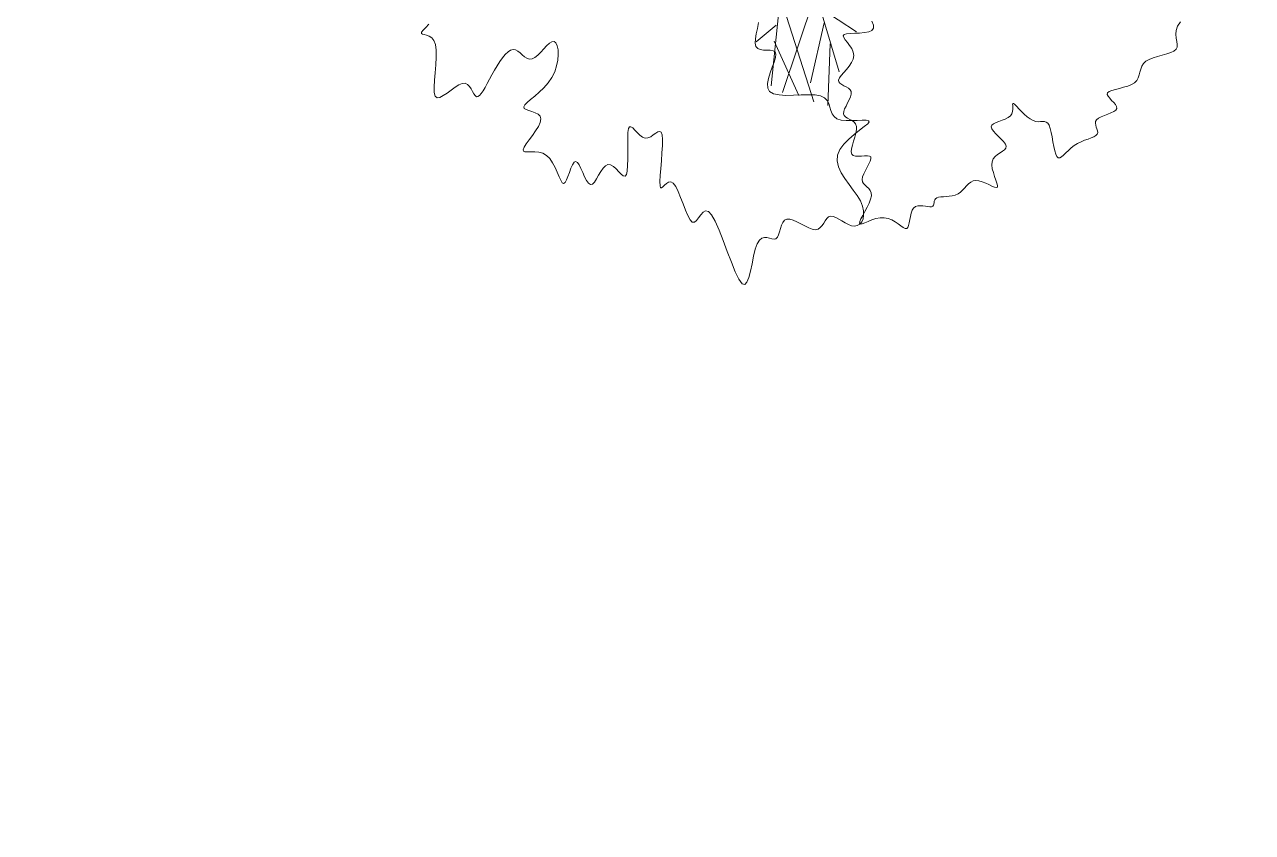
# Model space of a CAD drawing. Extents: x 2080 to 102399, y 2071 to 93424.
# Drawn here: x 86594.2 to 86749.3, y 84076.9 to 84179 of the extents above; entities that cross this region are included whole.
import ezdxf

# ---------------------------------------------------------------- set-up
doc = ezdxf.new("R2010")
doc.units = 0
doc.header["$LTSCALE"] = 20
doc.header["$MEASUREMENT"] = 0
doc.layers.add('casuanut tree', color=100, linetype='Continuous', lineweight=5)
doc.layers.add('road', color=2, linetype='Continuous')

# ---------------------------------------------------------------- blocks, each defined once
blk = doc.blocks.new('tr')
at = {"layer": 'casuanut tree'}
for p, q in [((-0.0613, -0.3301), (-0.179, -0.6745)), ((-0.0552, -0.3331), (-0.0341, -0.6775)), ((-0.0436, -0.5061), (-0.1585, -0.6932)), ((-0.1179, -0.5039), (-0.0999, -0.727)), ((-0.1398, -0.5537), (-0.1881, -0.5778)), ((-0.0432, -0.5386), (0.0202, -0.605)), ((-0.1517, -0.585), (-0.1269, -0.7067)), ((-0.0413, -0.5715), (-0.0976, -0.6865))]:
    blk.add_line(p, q, dxfattribs=at)
at = {"layer": 'casuanut tree', "color": 2}
blk.add_line((-0.0391, -0.6166), (-0.0729, -0.7406), dxfattribs=at)
at = {"layer": 'casuanut tree'}
for points in [[(0.0565, -0.5902), (0.0578, -0.5989), (0.0565, -0.6054), (0.0519, -0.6091), (0.0448, -0.6104), (0.0358, -0.6101), (0.0258, -0.6086), (0.0158, -0.6067), (0.0065, -0.6049), (-0.0013, -0.6039), (-0.0066, -0.6043), (-0.0088, -0.6065), (-0.0086, -0.6104), (-0.0066, -0.6157), (-0.0036, -0.622), (-0.0003, -0.6291), (0.0025, -0.6366), (0.004, -0.6442), (0.0036, -0.6516), (0.0006, -0.6585), (-0.0044, -0.6649), (-0.0107, -0.6709), (-0.0178, -0.6764), (-0.0249, -0.6814), (-0.0313, -0.6861), (-0.0363, -0.6904), (-0.0392, -0.6944), (-0.0396, -0.6981), (-0.0379, -0.7015), (-0.0348, -0.7049), (-0.0308, -0.7082), (-0.0265, -0.7117), (-0.0227, -0.7153), (-0.02, -0.7193), (-0.0189, -0.7237), (-0.02, -0.7286), (-0.0228, -0.7339), (-0.0268, -0.7394), (-0.0315, -0.745), (-0.0361, -0.7505), (-0.0403, -0.7559), (-0.0434, -0.7609), (-0.0448, -0.7654), (-0.0442, -0.7693), (-0.042, -0.7729), (-0.0386, -0.7762), (-0.0347, -0.7795), (-0.0308, -0.783), (-0.0274, -0.7869), (-0.0252, -0.7915), (-0.0246, -0.7969), (-0.026, -0.8033), (-0.029, -0.8105), (-0.0331, -0.818), (-0.0375, -0.8257), (-0.0417, -0.8331), (-0.0451, -0.84), (-0.0471, -0.8461), (-0.0471, -0.851), (-0.0446, -0.8546), (-0.0402, -0.857), (-0.0344, -0.8585), (-0.0281, -0.8596), (-0.0218, -0.8606), (-0.0162, -0.8616), (-0.012, -0.8632), (-0.0099, -0.8657), (-0.0104, -0.8692), (-0.0129, -0.8736), (-0.017, -0.8788), (-0.0219, -0.8844), (-0.0271, -0.8903), (-0.0319, -0.8963), (-0.0358, -0.902), (-0.0381, -0.9074), (-0.0383, -0.9122), (-0.037, -0.9165), (-0.0345, -0.9206), (-0.0316, -0.9247), (-0.0288, -0.9289), (-0.0267, -0.9335), (-0.0258, -0.9387), (-0.0268, -0.9446), (-0.03, -0.9513), (-0.035, -0.9587), (-0.041, -0.9662), (-0.0475, -0.9737), (-0.0537, -0.9807), (-0.059, -0.9869), (-0.0626, -0.9918), (-0.064, -0.9953), (-0.0626, -0.9969), (-0.0587, -0.9972), (-0.0529, -0.9965), (-0.0455, -0.9953), (-0.0372, -0.9941), (-0.0283, -0.9934), (-0.0195, -0.9936), (-0.0111, -0.9953), (-0.0035, -0.9987), (0.0032, -1.0034), (0.0091, -1.0089), (0.0143, -1.0146), (0.0188, -1.0199), (0.0228, -1.0243), (0.0264, -1.0271), (0.0295, -1.0279), (0.0323, -1.0263), (0.0349, -1.0226), (0.0375, -1.0174), (0.04, -1.0113), (0.0428, -1.0049), (0.0458, -0.9988), (0.0492, -0.9935), (0.0531, -0.9896), (0.0576, -0.9876), (0.0626, -0.9872), (0.0678, -0.9879), (0.073, -0.9895), (0.078, -0.9914), (0.0827, -0.9933), (0.0869, -0.9947), (0.0903, -0.9953), (0.0928, -0.9947), (0.0946, -0.9931), (0.096, -0.9909), (0.0972, -0.9882), (0.0984, -0.9855), (0.0999, -0.9829), (0.102, -0.9808), (0.1049, -0.9795), (0.1088, -0.9791), (0.1135, -0.9795), (0.119, -0.9804), (0.1249, -0.9815), (0.1312, -0.9824), (0.1375, -0.983), (0.1439, -0.9829), (0.15, -0.9817), (0.1557, -0.9795), (0.1611, -0.9764), (0.1663, -0.9728), (0.1714, -0.9692), (0.1764, -0.966), (0.1816, -0.9635), (0.187, -0.9623), (0.1927, -0.9626), (0.1988, -0.9648), (0.2051, -0.9683), (0.2113, -0.9728), (0.2172, -0.9774), (0.2226, -0.9816), (0.2273, -0.9849), (0.2309, -0.9867), (0.2333, -0.9863), (0.2343, -0.9833), (0.2342, -0.9781), (0.2335, -0.9713), (0.2326, -0.9634), (0.2318, -0.955), (0.2315, -0.9466), (0.2323, -0.9388), (0.2344, -0.9322), (0.2382, -0.927), (0.2432, -0.9232), (0.249, -0.9204), (0.255, -0.9181), (0.2606, -0.916), (0.2654, -0.9138), (0.2689, -0.911), (0.2704, -0.9074), (0.2697, -0.9026), (0.2673, -0.8968), (0.2636, -0.8905), (0.2593, -0.8839), (0.2551, -0.8773), (0.2516, -0.8711), (0.2494, -0.8656), (0.249, -0.8612), (0.2511, -0.858), (0.2551, -0.8559), (0.2607, -0.8545), (0.2672, -0.8536), (0.2742, -0.8527), (0.2812, -0.8517), (0.2876, -0.8501), (0.293, -0.8477), (0.2969, -0.8442), (0.2995, -0.84), (0.3011, -0.8355), (0.3021, -0.8312), (0.3027, -0.8274), (0.3032, -0.8247), (0.304, -0.8234), (0.3053, -0.824), (0.3074, -0.8268), (0.3103, -0.8313), (0.3137, -0.8372), (0.3177, -0.8438), (0.3221, -0.8508), (0.3269, -0.8574), (0.3318, -0.8633), (0.3369, -0.8679), (0.3419, -0.8709), (0.3468, -0.8726), (0.3515, -0.8736), (0.3559, -0.8743), (0.3597, -0.8752), (0.363, -0.877), (0.3655, -0.88), (0.3673, -0.8848), (0.3681, -0.8918), (0.3682, -0.9005), (0.3679, -0.9102), (0.3674, -0.9203), (0.3669, -0.9303), (0.3668, -0.9393), (0.3672, -0.947), (0.3684, -0.9524), (0.3706, -0.9554), (0.3738, -0.956), (0.3779, -0.9548), (0.3827, -0.9523), (0.3884, -0.9489), (0.3947, -0.945), (0.4016, -0.9412), (0.4089, -0.9378), (0.4167, -0.9353), (0.4246, -0.9335), (0.4324, -0.9322), (0.4399, -0.9312), (0.4467, -0.9302), (0.4526, -0.9291), (0.4574, -0.9276), (0.4607, -0.9254), (0.4625, -0.9225), (0.463, -0.9189), (0.4628, -0.9149), (0.4623, -0.9108), (0.4619, -0.9066), (0.4621, -0.9026), (0.4635, -0.899), (0.4664, -0.8961), (0.4711, -0.894), (0.4772, -0.8924), (0.4842, -0.8912), (0.4915, -0.8902), (0.4986, -0.889), (0.5048, -0.8875), (0.5097, -0.8855), (0.5125, -0.8826), (0.513, -0.8787), (0.5117, -0.8741), (0.5092, -0.869), (0.506, -0.8637), (0.503, -0.8585), (0.5008, -0.8537), (0.5, -0.8496), (0.5013, -0.8465), (0.5051, -0.8446), (0.5111, -0.8435), (0.5187, -0.8431), (0.5273, -0.843), (0.5364, -0.8428), (0.5454, -0.8422), (0.5538, -0.841), (0.5609, -0.8386), (0.5664, -0.8351), (0.5706, -0.8304), (0.5739, -0.8251), (0.5768, -0.8195), (0.5798, -0.8138), (0.5833, -0.8085), (0.5877, -0.8039), (0.5936, -0.8003), (0.6012, -0.798), (0.6102, -0.7967), (0.6199, -0.796), (0.6299, -0.7957), (0.6396, -0.7953), (0.6484, -0.7945), (0.6557, -0.7929), (0.6611, -0.7902), (0.6642, -0.7861), (0.6656, -0.7808), (0.666, -0.7745), (0.6663, -0.7674), (0.6674, -0.7597), (0.6698, -0.7518), (0.6746, -0.7439), (0.6825, -0.7361)], [(-0.8446, -0.3883), (-0.8528, -0.3935), (-0.8593, -0.3979), (-0.8634, -0.4014), (-0.8644, -0.4039), (-0.8627, -0.4057), (-0.8592, -0.4074), (-0.8547, -0.4096), (-0.8498, -0.4127), (-0.8454, -0.4173), (-0.8421, -0.4239), (-0.8409, -0.433), (-0.8421, -0.4449), (-0.8454, -0.459), (-0.8499, -0.4744), (-0.855, -0.49), (-0.8598, -0.5051), (-0.8637, -0.5187), (-0.8659, -0.5299), (-0.8657, -0.5378), (-0.8625, -0.5417), (-0.8568, -0.5423), (-0.8492, -0.5404), (-0.8403, -0.5369), (-0.8308, -0.5327), (-0.8213, -0.5286), (-0.8125, -0.5255), (-0.8049, -0.5243), (-0.799, -0.5255), (-0.7947, -0.5289), (-0.7916, -0.5338), (-0.7894, -0.5395), (-0.7877, -0.5454), (-0.7862, -0.5509), (-0.7845, -0.5553), (-0.7823, -0.5581), (-0.7794, -0.5586), (-0.7757, -0.5572), (-0.7712, -0.5539), (-0.7661, -0.5492), (-0.7605, -0.5432), (-0.7543, -0.5363), (-0.7477, -0.5288), (-0.7407, -0.5209), (-0.7334, -0.5128), (-0.7259, -0.505), (-0.7184, -0.4977), (-0.711, -0.4911), (-0.7038, -0.4857), (-0.6971, -0.4817), (-0.691, -0.4794), (-0.6855, -0.4792), (-0.6808, -0.4811), (-0.6767, -0.4847), (-0.673, -0.4894), (-0.6695, -0.4945), (-0.6658, -0.4995), (-0.6618, -0.5037), (-0.6571, -0.5066), (-0.6517, -0.5073), (-0.6453, -0.5057), (-0.6382, -0.5022), (-0.6307, -0.4975), (-0.6232, -0.4924), (-0.6158, -0.4876), (-0.6091, -0.4839), (-0.6033, -0.482), (-0.5988, -0.4826), (-0.5958, -0.4862), (-0.5944, -0.4926), (-0.5946, -0.501), (-0.5964, -0.511), (-0.5999, -0.522), (-0.605, -0.5333), (-0.6117, -0.5444), (-0.6202, -0.5547), (-0.6302, -0.5637), (-0.6413, -0.5716), (-0.6526, -0.5783), (-0.6637, -0.5841), (-0.6737, -0.5891), (-0.6821, -0.5935), (-0.6881, -0.5974), (-0.6911, -0.6009), (-0.6907, -0.6042), (-0.6875, -0.6074), (-0.6825, -0.6107), (-0.6765, -0.6143), (-0.6705, -0.6182), (-0.6655, -0.6226), (-0.6623, -0.6277), (-0.6619, -0.6336), (-0.6648, -0.6403), (-0.6706, -0.6477), (-0.6782, -0.6554), (-0.6868, -0.6631), (-0.6954, -0.6705), (-0.7032, -0.6773), (-0.7092, -0.6831), (-0.7125, -0.6876), (-0.7125, -0.6907), (-0.7096, -0.6927), (-0.7044, -0.6942), (-0.6976, -0.6955), (-0.6899, -0.6973), (-0.6818, -0.7), (-0.6741, -0.7041), (-0.6675, -0.7102), (-0.6624, -0.7184), (-0.6586, -0.7283), (-0.6559, -0.739), (-0.6538, -0.7496), (-0.6522, -0.7594), (-0.6505, -0.7675), (-0.6486, -0.7732), (-0.6461, -0.7755), (-0.6427, -0.7741), (-0.6386, -0.7695), (-0.634, -0.763), (-0.6291, -0.7554), (-0.6241, -0.7479), (-0.6193, -0.7415), (-0.615, -0.7372), (-0.6112, -0.7361), (-0.6082, -0.7389), (-0.6058, -0.7449), (-0.6038, -0.753), (-0.602, -0.7623), (-0.6002, -0.7717), (-0.598, -0.7801), (-0.5954, -0.7867), (-0.592, -0.7902), (-0.5878, -0.79), (-0.5828, -0.7868), (-0.5772, -0.7815), (-0.5712, -0.7751), (-0.565, -0.7685), (-0.5588, -0.7628), (-0.5527, -0.7588), (-0.547, -0.7575), (-0.5418, -0.7596), (-0.537, -0.7643), (-0.5326, -0.7705), (-0.5286, -0.7772), (-0.5248, -0.7833), (-0.5212, -0.7876), (-0.5177, -0.7891), (-0.5144, -0.7868), (-0.511, -0.7799), (-0.5076, -0.7692), (-0.5043, -0.756), (-0.501, -0.7414), (-0.4977, -0.7268), (-0.4946, -0.7133), (-0.4915, -0.7021), (-0.4885, -0.6944), (-0.4855, -0.6911), (-0.4826, -0.6917), (-0.4796, -0.695), (-0.4764, -0.7003), (-0.4728, -0.7066), (-0.4688, -0.7128), (-0.4643, -0.7181), (-0.4592, -0.7214), (-0.4534, -0.7223), (-0.4472, -0.7211), (-0.4411, -0.7189), (-0.4353, -0.7165), (-0.4302, -0.7148), (-0.4263, -0.7146), (-0.4238, -0.7169), (-0.4232, -0.7226), (-0.4246, -0.7321), (-0.4277, -0.7448), (-0.432, -0.7595), (-0.4368, -0.7751), (-0.4417, -0.7906), (-0.4461, -0.8048), (-0.4495, -0.8167), (-0.4513, -0.8251), (-0.4512, -0.8294), (-0.4493, -0.8302), (-0.4461, -0.8287), (-0.4419, -0.8261), (-0.4371, -0.8234), (-0.4321, -0.8218), (-0.4274, -0.8224), (-0.4232, -0.8262), (-0.4198, -0.8342), (-0.4171, -0.8454), (-0.415, -0.8586), (-0.413, -0.8727), (-0.4111, -0.8865), (-0.4089, -0.8988), (-0.4063, -0.9084), (-0.4029, -0.9141), (-0.3986, -0.9152), (-0.3937, -0.9128), (-0.3882, -0.9083), (-0.3823, -0.9033), (-0.3764, -0.8993), (-0.3706, -0.8978), (-0.3651, -0.9004), (-0.3601, -0.9085), (-0.3558, -0.9231), (-0.352, -0.9429), (-0.3487, -0.966), (-0.3455, -0.9903), (-0.3423, -1.0141), (-0.3389, -1.0354), (-0.3351, -1.0523), (-0.3308, -1.0629), (-0.3258, -1.0658), (-0.3202, -1.062), (-0.3142, -1.0532), (-0.3077, -1.0409), (-0.3011, -1.0267), (-0.2944, -1.0122), (-0.2878, -0.9989), (-0.2813, -0.9885), (-0.2751, -0.9821), (-0.2693, -0.9793), (-0.2637, -0.9791), (-0.2585, -0.9808), (-0.2536, -0.9833), (-0.249, -0.9858), (-0.2447, -0.9875), (-0.2407, -0.9874), (-0.2371, -0.9849), (-0.2336, -0.9805), (-0.2302, -0.9748), (-0.2267, -0.9686), (-0.223, -0.9626), (-0.2189, -0.9574), (-0.2144, -0.9538), (-0.2092, -0.9524), (-0.2034, -0.9538), (-0.197, -0.9574), (-0.1902, -0.9626), (-0.1832, -0.9686), (-0.1761, -0.9748), (-0.1692, -0.9805), (-0.1625, -0.9849), (-0.1563, -0.9874), (-0.1507, -0.9874), (-0.1456, -0.9855), (-0.1409, -0.9822), (-0.1365, -0.9781), (-0.1322, -0.9739), (-0.128, -0.9703), (-0.1237, -0.9678), (-0.1191, -0.9671), (-0.1143, -0.9686), (-0.1093, -0.972), (-0.104, -0.9767), (-0.0985, -0.982), (-0.0928, -0.9875), (-0.087, -0.9925), (-0.0811, -0.9964), (-0.0752, -0.9986), (-0.0694, -0.9988), (-0.0638, -0.9969), (-0.0587, -0.9931), (-0.0545, -0.9875), (-0.0515, -0.9803), (-0.0497, -0.9716), (-0.0497, -0.9615), (-0.0516, -0.9502), (-0.0555, -0.9379), (-0.0608, -0.9248), (-0.0667, -0.9113), (-0.0724, -0.8975), (-0.077, -0.8839), (-0.0798, -0.8706), (-0.0798, -0.8581), (-0.0764, -0.8465), (-0.0689, -0.8362), (-0.0583, -0.827), (-0.0458, -0.819), (-0.0326, -0.812), (-0.0198, -0.8061), (-0.0087, -0.801), (-0.0005, -0.7969), (0.0036, -0.7936), (0.0028, -0.7909), (-0.0022, -0.7888), (-0.0103, -0.7869), (-0.0205, -0.785), (-0.0317, -0.7828), (-0.0428, -0.7801), (-0.0528, -0.7766), (-0.0606, -0.7722), (-0.0654, -0.7665), (-0.0679, -0.7599), (-0.0689, -0.7527), (-0.0693, -0.7451), (-0.0701, -0.7376), (-0.072, -0.7303), (-0.0761, -0.7237), (-0.0831, -0.7181), (-0.0938, -0.7136), (-0.1072, -0.7099), (-0.1223, -0.7068), (-0.138, -0.7038), (-0.1532, -0.7006), (-0.1667, -0.6967), (-0.1775, -0.6917), (-0.1845, -0.6854), (-0.1868, -0.6774), (-0.1852, -0.6681), (-0.1809, -0.658), (-0.1747, -0.6475), (-0.1679, -0.6372), (-0.1615, -0.6275), (-0.1565, -0.619), (-0.1541, -0.6121), (-0.1549, -0.6072), (-0.1584, -0.6038), (-0.1639, -0.6015), (-0.1705, -0.5997), (-0.1774, -0.598), (-0.1837, -0.5957), (-0.1885, -0.5923), (-0.1912, -0.5874), (-0.1911, -0.5804), (-0.1886, -0.5718), (-0.1845, -0.5619), (-0.1795, -0.5512), (-0.1744, -0.5399)]]:
    blk.add_lwpolyline(points, dxfattribs=at)

msp = doc.modelspace()

# ---------------------------------------------------------------- linework, layer by layer
at = {"layer": 'road', "linetype": 'Continuous', "ltscale": 0.5}
msp.add_arc((86087.473, 83148.463), 1020.393, 49.563133, 88.711373, dxfattribs=at)

# ---------------------------------------------------------------- block references
at = {"layer": 'casuanut tree', "linetype": 'Continuous', "xscale": 60.59404744367939, "yscale": 60.59404744367939, "zscale": 60.59404744367939, "rotation": 13.01607038378919}
msp.add_blockref('tr', (86689.869, 84213.464), dxfattribs=at)

doc.saveas('drawing.dxf')
